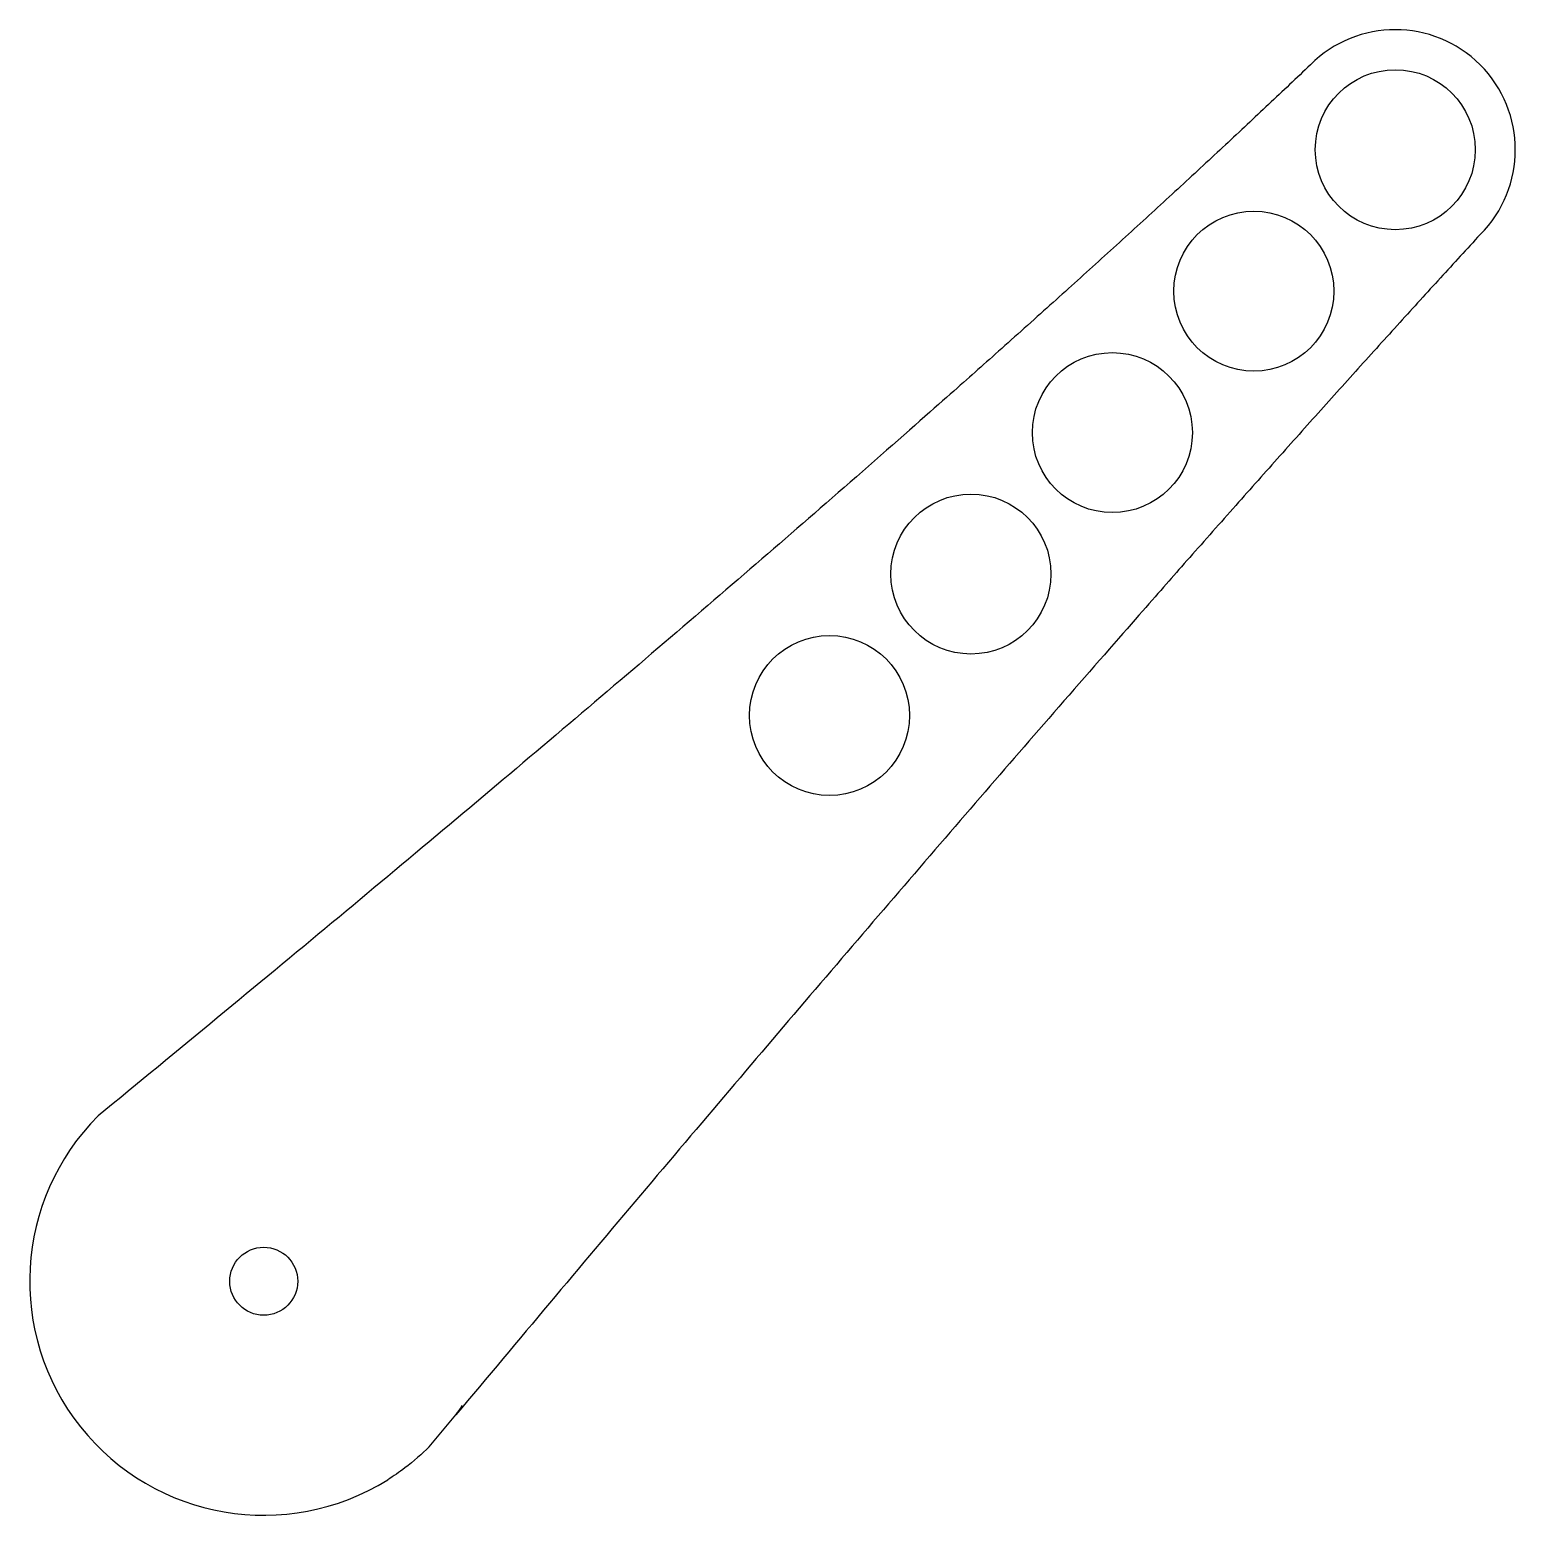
# Model space of a CAD drawing. Header units: millimetres. Extents: x -258.5 to -221.4, y 83.4 to 120.6.
import ezdxf

# ---------------------------------------------------------------- set-up
doc = ezdxf.new("R2010")
doc.units = ezdxf.units.MM
doc.layers.get('0').update_dxf_attribs({"linetype": 'CONTINUOUS'})

msp = doc.modelspace()

# ---------------------------------------------------------------- linework, layer by layer
for q in [(-247.848, 85.934), (-248.514, 85.138)]:
    msp.add_line((-248.514, 85.138), q)
for centre, radius in [((-224.366, 117.559), 2), ((-227.901, 114.023), 2), ((-231.437, 110.488), 2), ((-234.973, 106.952), 2), ((-238.508, 103.417), 2), ((-252.65, 89.275), 0.85)]:
    msp.add_circle(centre, radius)
for centre, radius, start, end in [((-224.366, 117.559), 3, -45, 135), ((-252.65, 89.275), 5.85, 135, 301.9972), ((-252.854, 89.412), 6.096, 325.2115, 327.924), ((-252.65, 89.275), 5.85, 325.1886, 328.0028)]:
    msp.add_arc(centre, radius, start, end)
for points in [[(-226.487, 119.68), (-237.41, 109.286), (-256.787, 93.411)], [(-222.245, 115.437), (-232.435, 104.362), (-247.847, 85.935)]]:
    msp.add_open_spline(points, degree=2)
msp.add_open_spline([(-248.514, 85.138), (-248.694, 84.958), (-248.902, 84.775), (-249.262, 84.502), (-249.407, 84.403), (-249.55, 84.313)], degree=3, knots=[0.3991481, 0.3991481, 0.3991481, 0.3991481, 0.4754921, 0.4754921, 0.5240362, 0.5240362, 0.5240362, 0.5240362])

doc.saveas('drawing.dxf')
